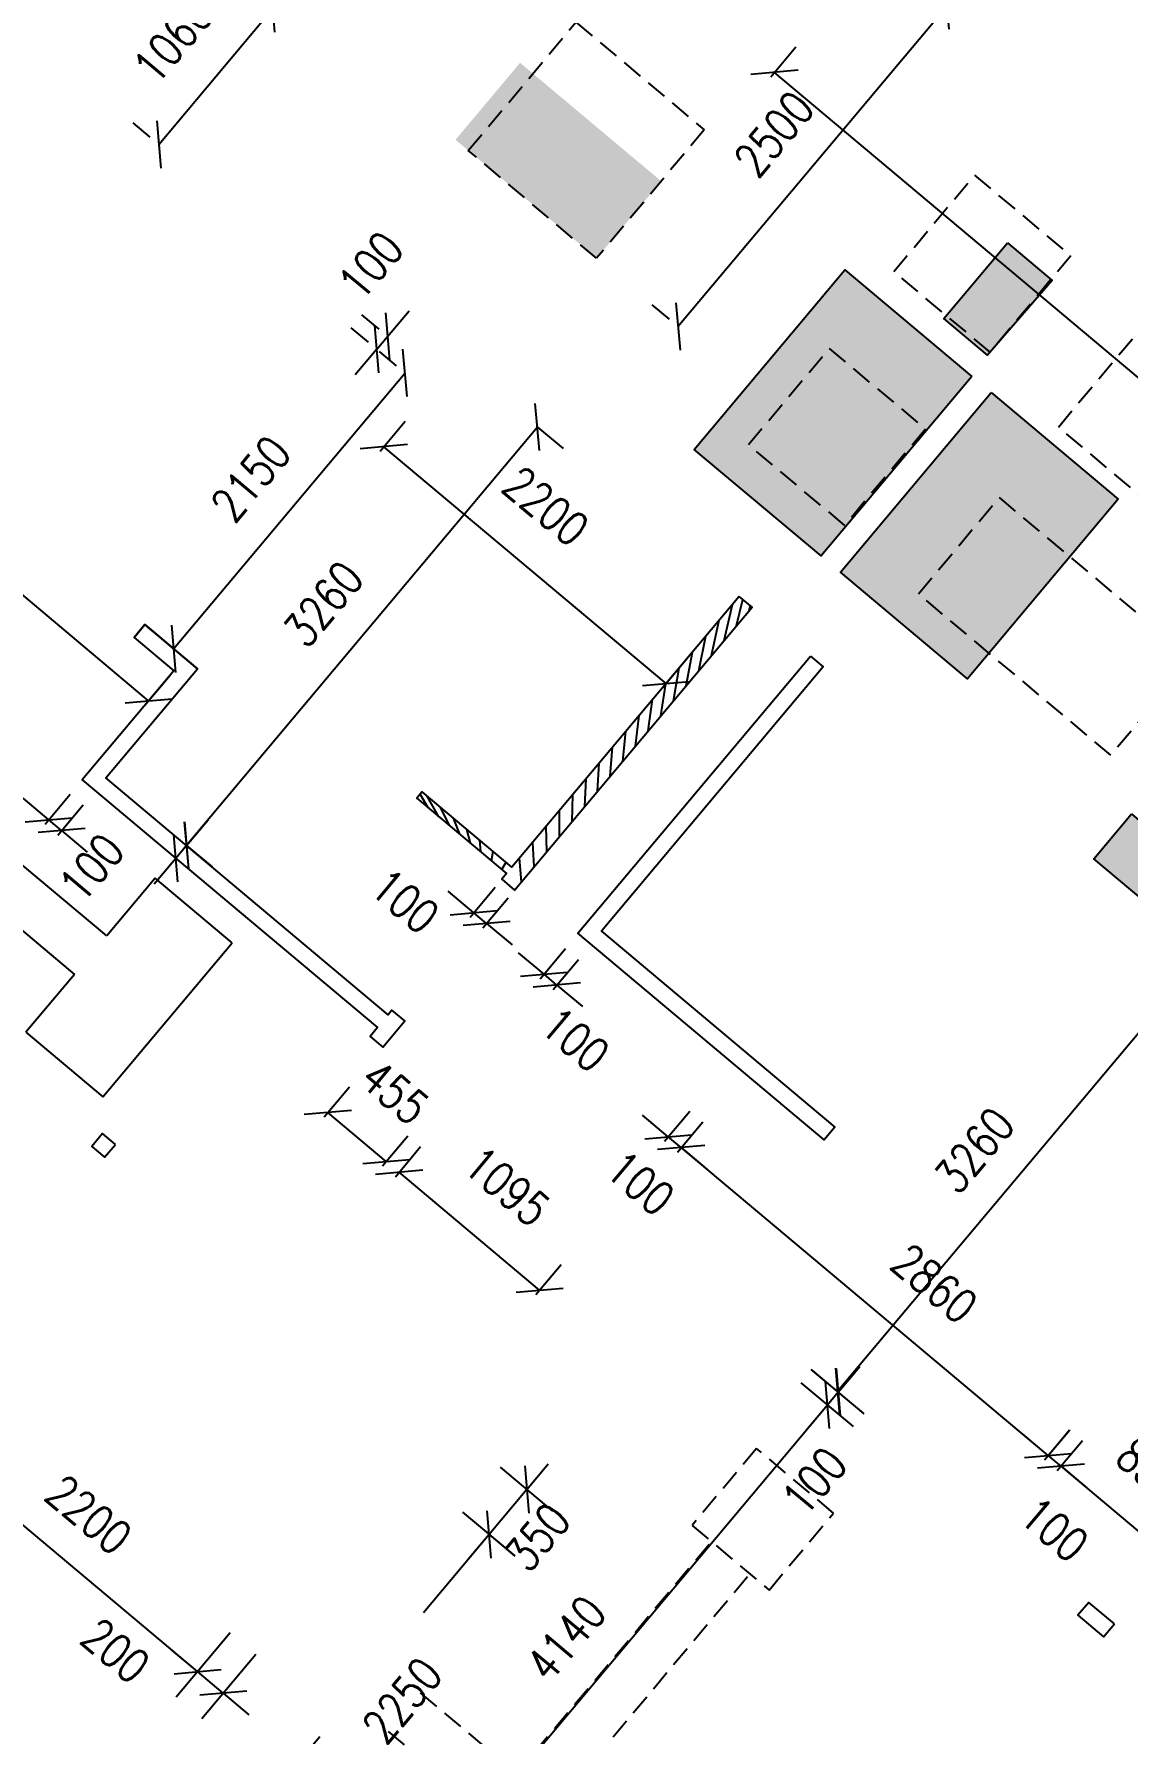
# Model space of a CAD drawing. Header units: millimetres. Extents: x 833220848 to 834439174, y 817676276 to 818025844.
# Drawn here: x 834232155 to 834238680, y 817919072 to 817929217 of the extents above; entities that cross this region are included whole.
import ezdxf

# ---------------------------------------------------------------- set-up
doc = ezdxf.new("R2010")
doc.units = ezdxf.units.MM
doc.header["$LTSCALE"] = 1000
doc.header["$MEASUREMENT"] = 0
doc.linetypes.add('HIDDEN2', pattern=[0.1875, 0.125, -0.0625])
for name, color, linetype in [('3B52X-MAGP-P-L000$0$VPA240_road curb', 1, 'Continuous'), ('3B52X_GBP_amendmentC', 150, 'Continuous'), ('BD02T', 7, 'Continuous'), ('Layer 1', 7, 'Continuous'), ('MGD064_C097', 97, 'Continuous'), ('VPA064_C231', 231, 'HIDDEN2')]:
    doc.layers.add(name, color=color, linetype=linetype)
doc.layers.add('fill', color=1, linetype='Continuous', plot=False)
doc.layers.add('VPA031_Dimension GF', color=6, linetype='Continuous', lineweight=13)
doc.styles.add('RLP-SIMPLEX', font='SIMPLEX.shx', dxfattribs={"width": 0.8})
doc.dimstyles.new('VP-SIMPLEX_D200', dxfattribs={"dimscale": 200, "dimtxt": 1, "dimasz": 1, "dimexe": 1, "dimexo": 1, "dimgap": 1, "dimtad": 1, "dimdec": 1, "dimdsep": 46, "dimtxsty": 'RLP-SIMPLEX', "dimblk": 'OBLIQUE', "dimcen": 1, "dimclrd": 1, "dimclre": 1, "dimclrt": 256, "dimadec": 1, "dimazin": 2, "dimtfac": 1, "dimtdec": 1, "dimtix": 1, "dimtmove": 2, "dimatfit": 1, "dimfxl": 0, "dimtolj": 1, "dimtzin": 0, "dimarcsym": 0})

# ---------------------------------------------------------------- blocks, each defined once
blk = doc.blocks.new('_Oblique')
at = {"color": 0, "linetype": 'ByBlock', "lineweight": -2}
blk.add_line((-0.5, -0.5), (0.5, 0.5), dxfattribs=at)
blk = doc.blocks.new('*D90')
at = {"layer": 'VPA031_Dimension GF', "color": 1, "lineweight": -2}
for p, q in [((834238888.7911267, 817923740.8811966), (834239200.6912231, 817923479.1659844)), ((834239047.482324, 817923607.7234937), (834236951.9949096, 817921110.4184233)), ((834236793.3037125, 817921243.5761261), (834237105.2038088, 817920981.860914))]:
    blk.add_line(p, q, dxfattribs=at)
at = {"layer": 'VPA031_Dimension GF', "color": 1, "lineweight": -2, "xscale": 200, "yscale": 200, "zscale": 200}
for p, rotation in [((834239047.482324, 817923607.7234937), 50.00000469944457), ((834236951.9949096, 817921110.4184233), 230.0000046994446)]:
    blk.add_blockref('_Oblique', p, dxfattribs=dict(at, rotation=rotation))
at = {"layer": 'VPA031_Dimension GF', "color": 6, "insert": (834237769.925268, 817922551.9072225), "char_height": 200, "attachment_point": 5, "rotation": 50.000004699444595, "style": 'RLP-SIMPLEX'}
blk.add_mtext('\\A1;3260', dxfattribs=at)
blk = doc.blocks.new('*D91')
at = {"layer": 'VPA031_Dimension GF', "color": 1, "lineweight": -2}
for p, q in [((834236797.4985461, 817921240.0562332), (834237109.3986702, 817920978.3409767)), ((834236956.1897761, 817921106.8984922), (834237084.7472916, 817921260.1073864)), ((834236733.2197998, 817921163.4517998), (834237045.119924, 817920901.7365432)), ((834236956.1897761, 817921106.8984922), (834236891.9110298, 817921030.2940587)), ((834236891.9110298, 817921030.2940587), (834236763.3535143, 817920877.0851645))]:
    blk.add_line(p, q, dxfattribs=at)
at = {"layer": 'VPA031_Dimension GF', "color": 1, "lineweight": -2, "xscale": 200, "yscale": 200, "zscale": 200}
for p, rotation in [((834236956.1897761, 817921106.8984922), 230.0000024405858), ((834236891.9110298, 817921030.2940587), 50.0000024405858)]:
    blk.add_blockref('_Oblique', p, dxfattribs=dict(at, rotation=rotation))
at = {"layer": 'VPA031_Dimension GF', "color": 6, "insert": (834236814.1060024, 817920576.1936071), "char_height": 200, "attachment_point": 5, "rotation": 50.0000024405858, "style": 'RLP-SIMPLEX'}
blk.add_mtext('\\A1;100', dxfattribs=at)
blk = doc.blocks.new('*D96')
at = {"layer": 'VPA031_Dimension GF', "color": 1, "lineweight": -2}
for p, q in [((834236553.4774569, 817928961.3160754), (834236704.213271, 817929140.9570695)), ((834242328.6637825, 817924160.4293723), (834236575.6561884, 817928987.7478123)), ((834242306.485051, 817924133.9976355), (834242457.2208651, 817924313.6386296))]:
    blk.add_line(p, q, dxfattribs=at)
at = {"layer": 'VPA031_Dimension GF', "color": 1, "lineweight": -2, "xscale": 200, "yscale": 200, "zscale": 200}
for p, rotation in [((834236575.6561884, 817928987.7478123), 140.000164287864), ((834242328.6637825, 817924160.4293723), 320.000164287864)]:
    blk.add_blockref('_Oblique', p, dxfattribs=dict(at, rotation=rotation))
at = {"layer": 'VPA031_Dimension GF', "color": 6, "insert": (834239951.2337742, 817926659.36097), "char_height": 200, "attachment_point": 5, "rotation": 320.000164287864, "style": 'RLP-SIMPLEX'}
blk.add_mtext('\\A1;7510', dxfattribs=at)
blk = doc.blocks.new('*D98')
at = {"layer": 'VPA031_Dimension GF', "color": 1, "lineweight": -2}
for p, q in [((834231400.1917074, 817926398.033207), (834231550.9136028, 817926577.6565676)), ((834232839.5381944, 817925235.2906909), (834231422.356081, 817926424.4476789)), ((834232817.3738208, 817925208.876219), (834232968.0957162, 817925388.4995795))]:
    blk.add_line(p, q, dxfattribs=at)
at = {"layer": 'VPA031_Dimension GF', "color": 1, "lineweight": -2, "xscale": 200, "yscale": 200, "zscale": 200}
for p, rotation in [((834231422.356081, 817926424.4476789), 140.0000000153703), ((834232839.5381944, 817925235.2906909), 320.0000000153703)]:
    blk.add_blockref('_Oblique', p, dxfattribs=dict(at, rotation=rotation))
at = {"layer": 'VPA031_Dimension GF', "color": 6, "insert": (834231823.8407023, 817925611.0405813), "char_height": 200, "attachment_point": 5, "rotation": 320.0000000153703, "style": 'RLP-SIMPLEX'}
blk.add_mtext('\\A1;1850', dxfattribs=at)
blk = doc.blocks.new('*D99')
at = {"layer": 'VPA031_Dimension GF', "color": 1, "lineweight": -2}
for p, q in [((834234938.3656315, 817920659.1801466), (834235250.2656476, 817920397.4647409)), ((834235097.0568116, 817920526.0223254), (834235225.6143961, 817920679.2311615)), ((834235097.0568116, 817920526.0223254), (834234872.0810388, 817920257.9068624)), ((834234713.3898587, 817920391.0646836), (834235025.2898749, 817920129.3492779)), ((834234872.0810388, 817920257.9068624), (834234743.5234544, 817920104.6980263))]:
    blk.add_line(p, q, dxfattribs=at)
at = {"layer": 'VPA031_Dimension GF', "color": 1, "lineweight": -2, "xscale": 200, "yscale": 200, "zscale": 200}
for p, rotation in [((834235097.0568116, 817920526.0223254), 229.9999766013218), ((834234872.0810388, 817920257.9068624), 49.99997660132178)]:
    blk.add_blockref('_Oblique', p, dxfattribs=dict(at, rotation=rotation))
at = {"layer": 'VPA031_Dimension GF', "color": 6, "insert": (834235162.5118192, 817920242.6527779), "char_height": 200, "attachment_point": 5, "rotation": 49.99997660132178, "style": 'RLP-SIMPLEX'}
blk.add_mtext('\\A1;350', dxfattribs=at)
blk = doc.blocks.new('*D100')
at = {"layer": 'VPA031_Dimension GF', "color": 1, "lineweight": -2}
for p, q in [((834234221.0213039, 817926726.1057795), (834234371.7431933, 817926905.7291328)), ((834235928.4834498, 817925338.3875003), (834234243.1856713, 817926752.5202441)), ((834235906.3190824, 817925311.9730356), (834236057.0409718, 817925491.5963888))]:
    blk.add_line(p, q, dxfattribs=at)
at = {"layer": 'VPA031_Dimension GF', "color": 1, "lineweight": -2, "xscale": 200, "yscale": 200, "zscale": 200}
for p, rotation in [((834234243.1856713, 817926752.5202441), 140.0000000079372), ((834235928.4834498, 817925338.3875003), 320.0000000079372)]:
    blk.add_blockref('_Oblique', p, dxfattribs=dict(at, rotation=rotation))
at = {"layer": 'VPA031_Dimension GF', "color": 6, "insert": (834235211.2244493, 817926397.1318228), "char_height": 200, "attachment_point": 5, "rotation": 320.0000000079372, "style": 'RLP-SIMPLEX'}
blk.add_mtext('\\A1;2200', dxfattribs=at)
blk = doc.blocks.new('*D141')
at = {"layer": 'VPA031_Dimension GF', "color": 1, "lineweight": -2}
for p, q in [((834237555.9702165, 817929428.1707448), (834237453.3719661, 817929514.2608986)), ((834235999.6119, 817927470.5923489), (834237606.5808549, 817929385.7033768)), ((834235949.0012615, 817927513.0597169), (834235846.4030112, 817927599.1498708))]:
    blk.add_line(p, q, dxfattribs=at)
at = {"layer": 'VPA031_Dimension GF', "color": 1, "lineweight": -2, "xscale": 200, "yscale": 200, "zscale": 200}
for p, rotation in [((834237606.5808549, 817929385.7033768), 50.00000003829852), ((834235999.6119, 817927470.5923489), 230.0000000382985)]:
    blk.add_blockref('_Oblique', p, dxfattribs=dict(at, rotation=rotation))
at = {"layer": 'VPA031_Dimension GF', "color": 6, "insert": (834236573.2830443, 817928620.9841456), "char_height": 200, "attachment_point": 5, "rotation": 50.00000003829853, "style": 'RLP-SIMPLEX'}
blk.add_mtext('\\A1;2500', dxfattribs=at)
blk = doc.blocks.new('*D158')
at = {"layer": 'VPA031_Dimension GF', "color": 1, "lineweight": -2}
for p, q in [((834234872.646502, 817920257.4326), (834234480.4584234, 817919790.041048)), ((834234872.6465008, 817920257.432601), (834235025.8553907, 817920128.8750781)), ((834233426.3743808, 817918533.8326035), (834233860.9336035, 817919051.7201183)), ((834233426.3743796, 817918533.8326044), (834233579.5832695, 817918405.2750815))]:
    blk.add_line(p, q, dxfattribs=at)
at = {"layer": 'VPA031_Dimension GF', "color": 1, "lineweight": -2, "xscale": 200, "yscale": 200, "zscale": 200}
for p, rotation in [((834234872.646502, 817920257.4326), 50.00000000597237), ((834233426.3743808, 817918533.8326035), 230.0000000059723)]:
    blk.add_blockref('_Oblique', p, dxfattribs=dict(at, rotation=rotation))
at = {"layer": 'VPA031_Dimension GF', "color": 6, "insert": (834234353.4635303, 817919267.5204272), "char_height": 200, "attachment_point": 5, "rotation": 50.000000005972375, "style": 'RLP-SIMPLEX'}
blk.add_mtext('\\A1;2250', dxfattribs=at)
blk = doc.blocks.new('*D160')
at = {"layer": 'VPA031_Dimension GF', "color": 1, "lineweight": -2, "ltscale": 500}
for p, q in [((834235159.9907362, 817926869.7336764), (834233064.7244198, 817924372.2432106)), ((834235161.4127342, 817926868.5406932), (834235313.2110134, 817926741.189728)), ((834233066.1464176, 817924371.0502273), (834233217.944697, 817924243.6992621))]:
    blk.add_line(p, q, dxfattribs=at)
at = {"layer": 'VPA031_Dimension GF', "color": 1, "lineweight": -2, "ltscale": 500, "xscale": 200, "yscale": 200, "zscale": 200}
for p, rotation in [((834235159.9907362, 817926869.7336764), 50.00507591792484), ((834233064.7244198, 817924372.2432106), 230.0050759179248)]:
    blk.add_blockref('_Oblique', p, dxfattribs=dict(at, rotation=rotation))
at = {"layer": 'VPA031_Dimension GF', "ltscale": 500, "insert": (834233882.5271623, 817925813.8043661), "char_height": 200, "attachment_point": 5, "rotation": 50.00507591792486, "style": 'RLP-SIMPLEX'}
blk.add_mtext('\\A1;3260', dxfattribs=at)
blk = doc.blocks.new('*D164')
at = {"layer": 'VPA031_Dimension GF', "color": 1, "lineweight": -2}
for p, q in [((834231640.9571707, 817921084.3605409), (834231318.19986, 817920699.7133569)), ((834233132.0551555, 817919438.7895026), (834231446.757382, 817920852.9222454)), ((834233326.2549442, 817919670.2277982), (834233003.4976335, 817919285.5806141))]:
    blk.add_line(p, q, dxfattribs=at)
at = {"layer": 'VPA031_Dimension GF', "color": 1, "lineweight": -2, "xscale": 200, "yscale": 200, "zscale": 200}
for p, rotation in [((834231446.757382, 817920852.9222454), 139.9999999482868), ((834233132.0551555, 817919438.7895026), 319.9999999482868)]:
    blk.add_blockref('_Oblique', p, dxfattribs=dict(at, rotation=rotation))
at = {"layer": 'VPA031_Dimension GF', "color": 6, "insert": (834232482.2425519, 817920375.6692069), "char_height": 200, "attachment_point": 5, "rotation": 319.99999994828676, "style": 'RLP-SIMPLEX'}
blk.add_mtext('\\A1;2200', dxfattribs=at)
blk = doc.blocks.new('*D165')
at = {"layer": 'VPA031_Dimension GF', "color": 1, "lineweight": -2}
for p, q in [((834233326.2549436, 817919670.2277975), (834233003.4976326, 817919285.5806129)), ((834233132.0551546, 817919438.7895014), (834232978.8462659, 817919567.3470234)), ((834233479.4638329, 817919541.670275), (834233156.7065219, 817919157.0230902)), ((834233285.2640438, 817919310.2319788), (834233132.0551546, 817919438.7895014)), ((834233285.2640438, 817919310.2319788), (834233438.4729323, 817919181.6744568))]:
    blk.add_line(p, q, dxfattribs=at)
at = {"layer": 'VPA031_Dimension GF', "color": 1, "lineweight": -2, "xscale": 200, "yscale": 200, "zscale": 200}
for p, rotation in [((834233132.0551546, 817919438.7895014), 319.9999999833355), ((834233285.2640438, 817919310.2319788), 139.9999999833355)]:
    blk.add_blockref('_Oblique', p, dxfattribs=dict(at, rotation=rotation))
at = {"layer": 'VPA031_Dimension GF', "color": 6, "insert": (834232641.9591846, 817919563.5725926), "char_height": 200, "attachment_point": 5, "rotation": 319.99999998333544, "style": 'RLP-SIMPLEX'}
blk.add_mtext('\\A1;200', dxfattribs=at)
blk = doc.blocks.new('*D167')
at = {"layer": 'VPA031_Dimension GF', "color": 1, "lineweight": -2}
for p, q in [((834236891.911038, 817921030.2940681), (834234230.7703012, 817917858.8700347)), ((834237045.1199265, 817920901.7365464), (834237045.1199267, 817920901.7365462)), ((834234383.9791896, 817917730.312513), (834234383.9791899, 817917730.3125128))]:
    blk.add_line(p, q, dxfattribs=at)
at = {"layer": 'VPA031_Dimension GF', "color": 1, "lineweight": -2, "xscale": 200, "yscale": 200, "zscale": 200}
for p, rotation in [((834236891.911038, 817921030.2940681), 49.99999999912261), ((834234230.7703012, 817917858.8700347), 229.9999999991226)]:
    blk.add_blockref('_Oblique', p, dxfattribs=dict(at, rotation=rotation))
at = {"layer": 'VPA031_Dimension GF', "color": 6, "insert": (834235331.5273367, 817919637.4183345), "char_height": 200, "attachment_point": 5, "rotation": 49.999999999122565, "style": 'RLP-SIMPLEX'}
blk.add_mtext('\\A1;4140', dxfattribs=at)
blk = doc.blocks.new('*D177')
at = {"layer": 'VPA031_Dimension GF', "color": 1, "lineweight": -2, "ltscale": 500}
for p, q in [((834232912.704847, 817924499.7797542), (834232912.7048093, 817924499.7797858)), ((834233065.9137021, 817924371.2222687), (834233194.4712192, 817924524.4311614)), ((834232848.4260879, 817924423.175307), (834232848.4260502, 817924423.1753386)), ((834233065.9137021, 817924371.2222687), (834233001.634943, 817924294.6178216)), ((834233001.634943, 817924294.6178216), (834232873.0774261, 817924141.4089288))]:
    blk.add_line(p, q, dxfattribs=at)
at = {"layer": 'VPA031_Dimension GF', "color": 1, "lineweight": -2, "ltscale": 500, "xscale": 200, "yscale": 200, "zscale": 200}
for p, rotation in [((834233065.9137021, 817924371.2222687), 230.0000018471124), ((834233001.634943, 817924294.6178216), 50.00000184711242)]:
    blk.add_blockref('_Oblique', p, dxfattribs=dict(at, rotation=rotation))
at = {"layer": 'VPA031_Dimension GF', "ltscale": 500, "insert": (834232498.7934973, 817924239.8580642), "char_height": 200, "attachment_point": 5, "rotation": 50.000001847112415, "style": 'RLP-SIMPLEX'}
blk.add_mtext('\\A1;100', dxfattribs=at)
blk = doc.blocks.new('*D178')
at = {"layer": 'VPA031_Dimension GF', "color": 1, "lineweight": -2}
for p, q in [((834232243.3172077, 817924524.7421937), (834232090.108321, 817924653.2997179)), ((834232221.152837, 817924498.3277261), (834232371.8747319, 817924677.9510804)), ((834232297.7572799, 817924434.0489645), (834232448.4791747, 817924613.6723188)), ((834232319.9216505, 817924460.4634321), (834232243.3172077, 817924524.7421937)), ((834232319.9216505, 817924460.4634321), (834232473.1305373, 817924331.905908))]:
    blk.add_line(p, q, dxfattribs=at)
at = {"layer": 'VPA031_Dimension GF', "color": 1, "lineweight": -2, "xscale": 200, "yscale": 200, "zscale": 200}
for p, rotation in [((834232243.3172077, 817924524.7421937), 319.9999991678145), ((834232319.9216505, 817924460.4634321), 139.9999991678145)]:
    blk.add_blockref('_Oblique', p, dxfattribs=dict(at, rotation=rotation))
at = {"layer": 'VPA031_Dimension GF', "color": 6, "insert": (834231802.1692781, 817924438.9506638), "char_height": 200, "attachment_point": 5, "rotation": 319.9999991678145, "style": 'RLP-SIMPLEX'}
blk.add_mtext('\\A1;100', dxfattribs=at)
blk = doc.blocks.new('*D179')
at = {"layer": 'VPA031_Dimension GF', "color": 1, "lineweight": -2}
for p, q in [((834233887.4359154, 817922750.3893944), (834234038.1578046, 817922930.0127475)), ((834234258.1506151, 817922484.3354037), (834233909.6002827, 817922776.8038588)), ((834234235.9862478, 817922457.9209393), (834234386.708137, 817922637.5442924))]:
    blk.add_line(p, q, dxfattribs=at)
at = {"layer": 'VPA031_Dimension GF', "color": 1, "lineweight": -2, "xscale": 200, "yscale": 200, "zscale": 200}
for p, rotation in [((834233909.6002827, 817922776.8038588), 140.0000000299055), ((834234258.1506151, 817922484.3354037), 320.0000000299055)]:
    blk.add_blockref('_Oblique', p, dxfattribs=dict(at, rotation=rotation))
at = {"layer": 'VPA031_Dimension GF', "color": 6, "insert": (834234308.8511173, 817922898.6851921), "char_height": 200, "attachment_point": 5, "rotation": 320.0000000299055, "style": 'RLP-SIMPLEX'}
blk.add_mtext('\\A1;455', dxfattribs=at)
blk = doc.blocks.new('*D180')
at = {"layer": 'VPA031_Dimension GF', "color": 1, "lineweight": -2}
for p, q in [((834234312.590687, 817922393.6421827), (834234463.312576, 817922573.2655357)), ((834235173.5737252, 817921716.2042105), (834234334.7550542, 817922420.056647)), ((834235151.409358, 817921689.7897463), (834235302.131247, 817921869.4130993))]:
    blk.add_line(p, q, dxfattribs=at)
at = {"layer": 'VPA031_Dimension GF', "color": 1, "lineweight": -2, "xscale": 200, "yscale": 200, "zscale": 200}
for p, rotation in [((834234334.7550542, 817922420.056647), 140.0000000371726), ((834235173.5737252, 817921716.2042105), 320.0000000371726)]:
    blk.add_blockref('_Oblique', p, dxfattribs=dict(at, rotation=rotation))
at = {"layer": 'VPA031_Dimension GF', "color": 6, "insert": (834234979.1400585, 817922336.24599), "char_height": 200, "attachment_point": 5, "rotation": 320.00000003717264, "style": 'RLP-SIMPLEX'}
blk.add_mtext('\\A1;1095', dxfattribs=at)
blk = doc.blocks.new('*D181')
at = {"layer": 'VPA031_Dimension GF', "color": 1, "lineweight": -2}
for p, q in [((834234780.5187871, 817923970.2965624), (834234627.3099004, 817924098.8540866)), ((834234758.3544167, 817923943.8820951), (834234909.0763113, 817924123.5054492)), ((834234834.9588597, 817923879.6033335), (834234985.6807542, 817924059.2266874)), ((834234857.12323, 817923906.0178008), (834234780.5187871, 817923970.2965624)), ((834234857.12323, 817923906.0178008), (834235010.3321168, 817923777.4602766))]:
    blk.add_line(p, q, dxfattribs=at)
at = {"layer": 'VPA031_Dimension GF', "color": 1, "lineweight": -2, "xscale": 200, "yscale": 200, "zscale": 200}
for p, rotation in [((834234780.5187871, 817923970.2965624), 319.9999991678145), ((834234857.12323, 817923906.0178008), 139.9999991678145)]:
    blk.add_blockref('_Oblique', p, dxfattribs=dict(at, rotation=rotation))
at = {"layer": 'VPA031_Dimension GF', "color": 6, "insert": (834234369.0869358, 817924039.0098811), "char_height": 200, "attachment_point": 5, "rotation": 319.9999991678145, "style": 'RLP-SIMPLEX'}
blk.add_mtext('\\A1;100', dxfattribs=at)
blk = doc.blocks.new('*D182')
at = {"layer": 'VPA031_Dimension GF', "color": 1, "lineweight": -2}
for p, q in [((834235177.6532605, 817923576.1636336), (834235328.3751552, 817923755.786988)), ((834235199.817631, 817923602.5781012), (834235046.6087443, 817923731.1356254)), ((834235254.2577033, 817923511.8848721), (834235404.979598, 817923691.5082264)), ((834235276.4220738, 817923538.2993397), (834235199.817631, 817923602.5781012)), ((834235276.4220738, 817923538.2993397), (834235429.6309606, 817923409.7418154))]:
    blk.add_line(p, q, dxfattribs=at)
at = {"layer": 'VPA031_Dimension GF', "color": 1, "lineweight": -2, "xscale": 200, "yscale": 200, "zscale": 200}
for p, rotation in [((834235199.817631, 817923602.5781012), 319.9999991678145), ((834235276.4220738, 817923538.2993397), 139.9999991678145)]:
    blk.add_blockref('_Oblique', p, dxfattribs=dict(at, rotation=rotation))
at = {"layer": 'VPA031_Dimension GF', "color": 6, "insert": (834235386.9679022, 817923212.9730968), "char_height": 200, "attachment_point": 5, "rotation": 319.9999991678145, "style": 'RLP-SIMPLEX'}
blk.add_mtext('\\A1;100', dxfattribs=at)
blk = doc.blocks.new('*D183')
at = {"layer": 'VPA031_Dimension GF', "color": 1, "lineweight": -2}
for p, q in [((834235942.0182874, 817922632.0007831), (834235788.8094007, 817922760.5583073)), ((834235919.8539168, 817922605.5863156), (834236070.5758116, 817922785.20967)), ((834235996.4583596, 817922541.307554), (834236147.1802545, 817922720.9309083)), ((834236018.6227303, 817922567.7220215), (834235942.0182874, 817922632.0007831)), ((834236018.6227303, 817922567.7220215), (834236171.831617, 817922439.1644973))]:
    blk.add_line(p, q, dxfattribs=at)
at = {"layer": 'VPA031_Dimension GF', "color": 1, "lineweight": -2, "xscale": 200, "yscale": 200, "zscale": 200}
for p, rotation in [((834235942.0182874, 817922632.0007831), 319.9999991678145), ((834236018.6227303, 817922567.7220215), 139.9999991678145)]:
    blk.add_blockref('_Oblique', p, dxfattribs=dict(at, rotation=rotation))
at = {"layer": 'VPA031_Dimension GF', "color": 6, "insert": (834235775.0936251, 817922355.2815266), "char_height": 200, "attachment_point": 5, "rotation": 319.9999991678145, "style": 'RLP-SIMPLEX'}
blk.add_mtext('\\A1;100', dxfattribs=at)
blk = doc.blocks.new('*D184')
at = {"layer": 'VPA031_Dimension GF', "color": 1, "lineweight": -2}
for p, q in [((834235996.4583492, 817922541.3075451), (834236147.1802385, 817922720.9308984)), ((834238209.509831, 817920729.3494424), (834236018.6227167, 817922567.7220097)), ((834238187.3454635, 817920702.9349778), (834238338.0673528, 817920882.5583311))]:
    blk.add_line(p, q, dxfattribs=at)
at = {"layer": 'VPA031_Dimension GF', "color": 1, "lineweight": -2, "xscale": 200, "yscale": 200, "zscale": 200}
for p, rotation in [((834236018.6227167, 817922567.7220097), 140.0000000364016), ((834238209.509831, 817920729.3494424), 320.0000000364016)]:
    blk.add_blockref('_Oblique', p, dxfattribs=dict(at, rotation=rotation))
at = {"layer": 'VPA031_Dimension GF', "color": 6, "insert": (834237530.5530534, 817921755.954385), "char_height": 200, "attachment_point": 5, "rotation": 320.00000003640156, "style": 'RLP-SIMPLEX'}
blk.add_mtext('\\A1;2860', dxfattribs=at)
blk = doc.blocks.new('*D185')
at = {"layer": 'VPA031_Dimension GF', "color": 1, "lineweight": -2}
for p, q in [((834238209.7854748, 817920729.6779419), (834238056.576588, 817920858.235466)), ((834238187.6211042, 817920703.2634743), (834238338.342999, 817920882.8868287)), ((834238264.2255471, 817920638.9847127), (834238414.9474418, 817920818.608067)), ((834238286.3899176, 817920665.3991803), (834238209.7854748, 817920729.6779419)), ((834238286.3899176, 817920665.3991803), (834238439.5988044, 817920536.8416561))]:
    blk.add_line(p, q, dxfattribs=at)
at = {"layer": 'VPA031_Dimension GF', "color": 1, "lineweight": -2, "xscale": 200, "yscale": 200, "zscale": 200}
for p, rotation in [((834238209.7854748, 817920729.6779419), 319.9999991678145), ((834238286.3899176, 817920665.3991803), 139.9999991678145)]:
    blk.add_blockref('_Oblique', p, dxfattribs=dict(at, rotation=rotation))
at = {"layer": 'VPA031_Dimension GF', "color": 6, "insert": (834238246.4686882, 817920287.6050127), "char_height": 200, "attachment_point": 5, "rotation": 319.9999991678145, "style": 'RLP-SIMPLEX'}
blk.add_mtext('\\A1;100', dxfattribs=at)
blk = doc.blocks.new('*D186')
at = {"layer": 'VPA031_Dimension GF', "color": 1, "lineweight": -2}
for p, q in [((834238264.2255269, 817920638.9846872), (834238414.94742, 817920818.6080441)), ((834238937.5276749, 817920119.0296855), (834238286.3898978, 817920665.3991557)), ((834238915.363304, 817920092.615217), (834239066.0851971, 817920272.2385739))]:
    blk.add_line(p, q, dxfattribs=at)
at = {"layer": 'VPA031_Dimension GF', "color": 1, "lineweight": -2, "xscale": 200, "yscale": 200, "zscale": 200}
for p, rotation in [((834238286.3898978, 817920665.3991557), 139.9999999154806), ((834238937.5276749, 817920119.0296855), 319.9999999154806)]:
    blk.add_blockref('_Oblique', p, dxfattribs=dict(at, rotation=rotation))
at = {"layer": 'VPA031_Dimension GF', "color": 6, "insert": (834238820.1980499, 817920640.384311), "char_height": 200, "attachment_point": 5, "rotation": 319.9999999154806, "style": 'RLP-SIMPLEX'}
blk.add_mtext('\\A1;850', dxfattribs=at)
blk = doc.blocks.new('*D188')
at = {"layer": 'VPA031_Dimension GF', "color": 1, "lineweight": -2}
for p, q in [((834234319.5733175, 817927235.4988152), (834234216.975064, 817927321.5889764)), ((834232988.1905464, 817925546.0359337), (834234370.1839494, 817927193.0314505)), ((834232937.5799146, 817925588.5032985), (834232834.9816611, 817925674.5934596))]:
    blk.add_line(p, q, dxfattribs=at)
at = {"layer": 'VPA031_Dimension GF', "color": 1, "lineweight": -2, "xscale": 200, "yscale": 200, "zscale": 200}
for p, rotation in [((834234370.1839494, 817927193.0314505), 49.99999852444876), ((834232988.1905464, 817925546.0359337), 229.9999985244488)]:
    blk.add_blockref('_Oblique', p, dxfattribs=dict(at, rotation=rotation))
at = {"layer": 'VPA031_Dimension GF', "color": 6, "insert": (834233449.37392, 817926562.3699809), "char_height": 200, "attachment_point": 5, "rotation": 49.999998524448756, "style": 'RLP-SIMPLEX'}
blk.add_mtext('\\A1;2150', dxfattribs=at)
blk = doc.blocks.new('*D189')
at = {"layer": 'VPA031_Dimension GF', "color": 1, "lineweight": -2}
for p, q in [((834234215.3993399, 817927453.4518839), (834234112.8010979, 817927539.5420303)), ((834234266.0099869, 817927410.9845089), (834234394.5675083, 817927564.1933979)), ((834234151.1205794, 817927376.8474396), (834234048.5223374, 817927462.9375861)), ((834234201.7312263, 817927334.3800646), (834234266.0099869, 817927410.9845089)), ((834234201.7312263, 817927334.3800646), (834234073.1737047, 817927181.1711756))]:
    blk.add_line(p, q, dxfattribs=at)
at = {"layer": 'VPA031_Dimension GF', "color": 1, "lineweight": -2, "xscale": 200, "yscale": 200, "zscale": 200}
for p, rotation in [((834234266.0099869, 817927410.9845089), 230.0000001655583), ((834234201.7312263, 817927334.3800646), 50.00000016555835)]:
    blk.add_blockref('_Oblique', p, dxfattribs=dict(at, rotation=rotation))
at = {"layer": 'VPA031_Dimension GF', "color": 6, "insert": (834234165.0100509, 817927835.1208117), "char_height": 200, "attachment_point": 5, "rotation": 50.00000016555837, "style": 'RLP-SIMPLEX'}
blk.add_mtext('\\A1;100', dxfattribs=at)
blk = doc.blocks.new('*D254')
at = {"layer": 'VPA031_Dimension GF', "color": 1, "lineweight": -2}
for p, q in [((834233530.5806557, 817929411.8148637), (834233427.9824138, 817929497.9050107)), ((834232899.836365, 817928557.3402952), (834233581.1913023, 817929369.3474888)), ((834232849.2257184, 817928599.8076702), (834232746.6274765, 817928685.8978171))]:
    blk.add_line(p, q, dxfattribs=at)
at = {"layer": 'VPA031_Dimension GF', "color": 1, "lineweight": -2, "xscale": 200, "yscale": 200, "zscale": 200}
for p, rotation in [((834233581.1913023, 817929369.3474888), 49.99999997259675), ((834232899.836365, 817928557.3402952), 229.9999999725968)]:
    blk.add_blockref('_Oblique', p, dxfattribs=dict(at, rotation=rotation))
at = {"layer": 'VPA031_Dimension GF', "color": 6, "insert": (834232985.2052121, 817929177.5732646), "char_height": 200, "attachment_point": 5, "rotation": 49.99999997259674, "style": 'RLP-SIMPLEX'}
blk.add_mtext('\\A1;1060', dxfattribs=at)
blk = doc.blocks.new('Tactile Amendment B')
at = {"layer": '3B52X-MAGP-P-L000$0$VPA240_road curb', "color": 150, "linetype": 'HIDDEN2'}
for p, q in [((124881.5916541815, 15486.73717033863), (125341.2183345556, 15101.06460487843)), ((124688.7553714514, 15256.92383754253), (125148.3820518255, 14871.25127208233))]:
    blk.add_line(p, q, dxfattribs=at)
blk.add_lwpolyline([(126889.6752306223, 16946.44367206097), (126504.0026648045, 16486.81700623035), (126963.6293305159, 16101.14444053173), (127349.3018963337, 16560.77110648155)], close=True, dxfattribs=at)
for points in [[(125561.5237420797, 15130.25581049919), (126618.9093211889, 16390.39887320995)], [(125791.3370752335, 14937.41952741146), (126848.7226543427, 16197.56259012222)]]:
    blk.add_lwpolyline(points, dxfattribs=at)

msp = doc.modelspace()

# ---------------------------------------------------------------- hatches: boundary and pattern name
at = {"layer": 'fill', "ltscale": 500}
h = msp.add_hatch(dxfattribs=at)
h.set_pattern_fill('ANSI31', color=256, scale=600, angle=45)
h.set_pattern_definition([(90, (0, 0), (-75, 1.4210854715202e-14), [])])
h.paths.add_polyline_path([(834236364.99028, 817925858.5960841), (834235008.7084237, 817924242.2423091), (834234472.4773121, 817924692.1936358), (834234440.3379327, 817924653.891413), (834234976.5690426, 817924203.9400859), (834234947.6435989, 817924169.4680879), (834235023.7674043, 817924104.6165218), (834236441.5981089, 817925794.3213569)])
at = {"layer": 'MGD064_C097'}
for points in [[(834235286.828416, 817928851.9331149), (834235057.0150831, 817929044.769398), (834234671.3425175, 817928585.1427324), (834234901.1558502, 817928392.3064493)], [(834235286.8284162, 817928851.933115), (834234901.1558503, 817928392.3064493), (834235513.9623796, 817927878.1007158), (834235899.634945, 817928337.7273812)], [(834237966.208608, 817927969.0976194), (834238234.3241632, 817927744.121956), (834237847.4032571, 817927298.5968448), (834237586.9639184, 817927517.131398)], [(834237754.7947317, 817927172.6410332), (834236854.8920805, 817926100.1788108), (834236096.5169309, 817926736.5490904), (834236996.4344978, 817927808.9987967)], [(834238628.0853983, 817926439.8631599), (834237869.7251644, 817927076.2209234), (834236969.8075978, 817926003.7712172), (834237728.1678314, 817925367.4134536)], [(834238708.1413676, 817924559.4975519), (834239153.6664788, 817924172.5766459), (834238935.1319257, 817923912.137307), (834238483.1657043, 817924291.3819969)]]:
    msp.add_hatch(color=256, dxfattribs=at).paths.add_polyline_path(points)

# ---------------------------------------------------------------- linework, layer by layer
at = {"layer": '3B52X_GBP_amendmentC', "color": 150, "linetype": 'HIDDEN2'}
for points in [[(834234747.9179362, 817928520.8883265), (834235390.7055458, 817929286.9327695), (834236156.7499894, 817928644.1451594), (834235513.9623798, 817927878.1007164)], [(834237288.3089298, 817927799.0870404), (834237770.3996369, 817928373.6203725), (834238344.9329691, 817927891.5296655), (834237862.842262, 817927316.9963334)], [(834238753.0981984, 817927444.5277463), (834239902.1648632, 817926480.3463317), (834239420.0741558, 817925905.8129994), (834238271.0074911, 817926869.9944141)], [(834238271.0074911, 817926869.9944143), (834238753.0981983, 817927444.5277467), (834239902.1648633, 817926480.3463318), (834239420.0741562, 817925905.8129995)], [(834236995.0789895, 817926282.8363346), (834236420.545657, 817926764.9270419), (834236902.6363642, 817927339.4603741), (834237477.1696966, 817926857.369667)], [(834236420.545657, 817926764.927042), (834236902.6363643, 817927339.4603744), (834237477.1696966, 817926857.3696672), (834236995.0789893, 817926282.8363348)], [(834237917.4743053, 817926448.6699704), (834239066.5409698, 817925484.4885557), (834238584.4502627, 817924909.9552237), (834237435.3835981, 817925874.1366379)], [(834237435.3835981, 817925874.1366382), (834237917.4743053, 817926448.6699704), (834239066.54097, 817925484.4885559), (834238584.4502628, 817924909.9552237)]]:
    msp.add_lwpolyline(points, close=True, dxfattribs=at)
at = {"layer": 'BD02T', "ltscale": 500}
msp.add_lwpolyline([(834232752.3460478, 817925613.3315873), (834232816.6533428, 817925689.9700373), (834233130.5730402, 817925426.560135)], dxfattribs=at)
at = {"layer": 'fill', "ltscale": 500}
for points in [[(834236364.99028, 817925858.5960841), (834235008.7084237, 817924242.2423091), (834234472.4773121, 817924692.1936358), (834234440.3379327, 817924653.891413), (834234976.5690426, 817924203.9400859), (834234947.6435989, 817924169.4680879), (834235023.7674043, 817924104.6165218), (834236441.5981089, 817925794.3213569), (834236364.99028, 817925858.5960841)], [(834238605.3060696, 817919723.1054305), (834238452.5274166, 817919851.316678), (834238387.826694, 817919775.0663387), (834238540.8326651, 817919646.6790866), (834238605.3873414, 817919723.2002517)]]:
    msp.add_lwpolyline(points, dxfattribs=at)
for points in [[(834232816.6533428, 817925689.9700373), (834232752.3460478, 817925613.3315873), (834232989.6911623, 817925414.2360286), (834232443.3216966, 817924763.0982548), (834234205.2238728, 817923284.6867192), (834234160.9456449, 817923231.9179845), (834234237.5500947, 817923167.6392187), (834234369.5577937, 817923324.9598683), (834234292.0002398, 817923388.1027544), (834234269.5026721, 817923361.2912003), (834232584.2048988, 817924775.4239395), (834233130.5743666, 817925426.5617113), (834232816.6533402, 817925689.9700396)], [(834236790.1450518, 817925501.848872), (834236866.7466847, 817925437.5724707), (834235542.604209, 817923859.5209167), (834236936.8079054, 817922689.6451086), (834236872.5291445, 817922613.0406643), (834235401.7238135, 817923847.1928753), (834236790.2414386, 817925501.7753055)], [(834232640.7977736, 817922587.0689378), (834232564.1933291, 817922651.3476987), (834232499.9145647, 817922574.7432473), (834232576.5190077, 817922510.4644873), (834232640.7977728, 817922587.0689242)]]:
    msp.add_lwpolyline(points, close=True, dxfattribs=at)
at = {"layer": 'Layer 1', "ltscale": 500}
for points in [[(834237966.2086082, 817927969.0976193), (834238234.3241632, 817927744.121956), (834237847.4032571, 817927298.5968448), (834237586.9639183, 817927517.1313978), (834237966.208608, 817927969.0976194)], [(834237966.208608, 817927969.0976194), (834238234.3241632, 817927744.121956), (834237847.4032571, 817927298.5968448), (834237586.9639184, 817927517.131398), (834237966.208608, 817927969.0976194)], [(834237754.7947317, 817927172.6410332), (834236854.8920805, 817926100.1788108), (834236096.5169309, 817926736.5490904), (834236996.4344978, 817927808.9987967), (834237754.7947317, 817927172.6410332)], [(834237869.7102488, 817927076.2334396), (834238628.0853984, 817926439.86316), (834237728.1678315, 817925367.4134537), (834236969.8075976, 817926003.7712172), (834237869.7251645, 817927076.2209235)], [(834238708.1413676, 817924559.4975519), (834239153.6664788, 817924172.5766459), (834238935.1319257, 817923912.137307), (834238483.1657043, 817924291.3819969), (834238708.1413676, 817924559.4975519)]]:
    msp.add_lwpolyline(points, dxfattribs=at)
at = {"layer": 'VPA064_C231', "color": 5, "ltscale": 500}
msp.add_lwpolyline([(834232566.6581466, 817922871.1985514), (834233338.0032672, 817923790.4518998), (834232878.3766102, 817924176.1244457), (834232589.1221795, 817923831.4044461), (834231646.6087166, 817924622.2671194), (834231743.0268712, 817924737.1738242), (834231283.4002055, 817925122.8463898), (834230897.7276397, 817924663.2197239), (834231357.3543055, 817924277.5471581), (834231453.7724291, 817924392.4537888), (834232396.2858993, 817923601.591109), (834232107.0314834, 817923256.8711089)], close=True, dxfattribs=at)

# ---------------------------------------------------------------- block references
at = {"layer": '3B52X_GBP_amendmentC', "color": 150, "linetype": 'HIDDEN2'}
msp.add_blockref('Tactile Amendment B', (834109579.6874697, 817903824.8635607), dxfattribs=at)

# ---------------------------------------------------------------- dimensions: what is measured, and where the dimension line sits
at = {"layer": 'VPA031_Dimension GF'}
for p1, p2, distance, picture, middle in [((834236102.2101502, 817927384.502195), (834237709.1791053, 817929299.613223), 133.93250377153637, '*D141', (834236573.2830443, 817928620.9841456)), ((834233090.7888, 817925459.9457726), (834234472.782203, 817927106.9412894), 133.93251091136756, '*D188', (834233449.37392, 817926562.3699809)), ((834238735.5822276, 817923869.4387058), (834236640.0948132, 817921372.1336355), 407.15663135341504, '*D90', (834237769.925268, 817922551.9072225)), ((834233454.8124663, 817919823.4366868), (834231769.5146929, 817921237.5694294), 502.1212382367862, '*D164', (834232482.2425519, 817920375.6692069)), ((834236891.9110378, 817921030.2940685), (834234230.770301, 817917858.870035), 4.1251830646192067e-07, '*D167', (834235331.5273367, 817919637.4183345))]:
    dim = msp.add_aligned_dim(p1=p1, p2=p2, distance=distance, dimstyle='VP-SIMPLEX_D200', override={"dimclrt": 6}, dxfattribs=at)
    dim.commit()
    dim.dimension.update_dxf_attribs({"geometry": picture, "text_midpoint": middle})
for base, p1, p2, angle, override, picture, middle in [((834233581.1913023, 817929369.3474888), (834233002.4346069, 817928471.2501482), (834233683.7895441, 817929283.2573416), 49.99999997259674, {"dimclrt": 6}, '*D254', (834232985.2052121, 817929177.5732646)), ((834236575.6561884, 817928987.7478123), (834242177.9279683, 817923980.7883781), (834236424.920374, 817928808.1068181), 140.00016428786398, {"dimrnd": 5, "dimclrt": 6}, '*D96', (834239951.2337742, 817926659.36097)), ((834234266.0099869, 817927410.9845089), (834234304.3294684, 817927248.2899182), (834234368.6082289, 817927324.8943624), 50.00000016555837, {"dimclrt": 6}, '*D189', (834234165.0100509, 817927835.1208117)), ((834234243.1856713, 817926752.5202441), (834235777.7615604, 817925158.764147), (834234092.463782, 817926572.896891), 140.00000000793722, {"dimclrt": 6}, '*D100', (834235211.2244493, 817926397.1318228)), ((834231422.356081, 817926424.4476789), (834232688.8162988, 817925055.6673304), (834231271.6341854, 817926244.8243184), 140.0000000153703, {"dimclrt": 6}, '*D98', (834231823.8407023, 817925611.0405813)), ((834232243.3172077, 817924524.7421937), (834232169.1997557, 817924280.8400778), (834232092.5953128, 817924345.1188394), 139.99999916781448, {"dimclrt": 6}, '*D178', (834231802.1692781, 817924438.9506638)), ((834234780.5187871, 817923970.2965624), (834234706.4013354, 817923726.3944466), (834234629.7968925, 817923790.6732082), 139.99999916781448, {"dimclrt": 6}, '*D181', (834234369.0869358, 817924039.0098811)), ((834235199.817631, 817923602.5781012), (834235125.700179, 817923358.6759853), (834235049.0957361, 817923422.954747), 139.99999916781448, {"dimclrt": 6}, '*D182', (834235386.9679022, 817923212.9730968)), ((834233909.6002827, 817922776.8038588), (834234107.428726, 817922304.7120507), (834233758.8783935, 817922597.1805058), 140.0000000299055, {"dimclrt": 6}, '*D179', (834234308.8511173, 817922898.6851921)), ((834235942.0182874, 817922632.0007831), (834235867.9008354, 817922388.0986671), (834235791.2963926, 817922452.3774288), 139.99999916781448, {"dimclrt": 6}, '*D183', (834235775.0936251, 817922355.2815266)), ((834236018.6227167, 817922567.7220097), (834238058.7879417, 817920549.7260891), (834235867.9008274, 817922388.0986563), 140.0000000364016, {"dimclrt": 6}, '*D184', (834237530.5530534, 817921755.954385)), ((834234334.7550542, 817922420.056647), (834235022.8518361, 817921536.5808576), (834234184.0331652, 817922240.433294), 140.00000003717264, {"dimclrt": 6}, '*D180', (834234979.1400585, 817922336.24599)), ((834236891.9110298, 817921030.2940587), (834236644.289652, 817921368.6137487), (834236580.0109056, 817921292.0093151), 230.00000244058577, {"dimclrt": 6}, '*D91', (834236814.1060024, 817920576.1936071)), ((834238209.7854748, 817920729.6779419), (834238135.6680228, 817920485.7758259), (834238059.0635799, 817920550.0545875), 139.99999916781448, {"dimclrt": 6}, '*D185', (834238246.4686882, 817920287.6050127)), ((834238286.3898978, 817920665.3991557), (834238786.8057817, 817919939.4063284), (834238135.6680046, 817920485.7757987), 139.9999999154806, {"dimclrt": 6}, '*D186', (834238820.1980499, 817920640.384311)), ((834234872.0810388, 817920257.9068624), (834234785.1567953, 817920787.737731), (834234560.1810226, 817920519.6222681), 229.99997660132178, {"dimclrt": 6}, '*D99', (834235162.5118192, 817920242.6527779)), ((834234872.646502, 817920257.4326), (834233273.1654911, 817918662.3901263), (834234719.4376124, 817920385.9901232), 50.00000000597237, {"dimclrt": 6}, '*D158', (834234353.4635303, 817919267.5204272)), ((834233132.0551546, 817919438.7895014), (834233608.0213548, 817919694.8791636), (834233454.8124655, 817919823.4366862), 139.9999999833355, {"dimclrt": 6}, '*D165', (834232641.9591846, 817919563.5725926))]:
    dim = msp.add_linear_dim(base=base, p1=p1, p2=p2, angle=angle, dimstyle='VP-SIMPLEX_D200', override=override, dxfattribs=at)
    dim.commit()
    dim.dimension.update_dxf_attribs({"geometry": picture, "text_midpoint": middle, "dimtype": 161})
at = {"layer": 'VPA031_Dimension GF', "ltscale": 500}
dim = msp.add_aligned_dim(p1=(834235008.1924571, 817926997.0846417), p2=(834232912.9261405, 817924499.5941757), distance=198.14385157425477, dimstyle='VP-SIMPLEX_D200', dxfattribs=at)
dim.commit()
dim.dimension.update_dxf_attribs({"geometry": '*D160', "text_midpoint": (834233882.5271623, 817925813.8043661)})
dim = msp.add_linear_dim(base=(834233001.634943, 817924294.6178216), p1=(834233065.9137398, 817924371.2222371), p2=(834233001.6349807, 817924294.61779), angle=230.0000018471124, dimstyle='VP-SIMPLEX_D200', dxfattribs=at)
dim.commit()
dim.dimension.update_dxf_attribs({"geometry": '*D177', "text_midpoint": (834232498.7934973, 817924239.8580642), "dimtype": 161})

doc.saveas('drawing.dxf')
